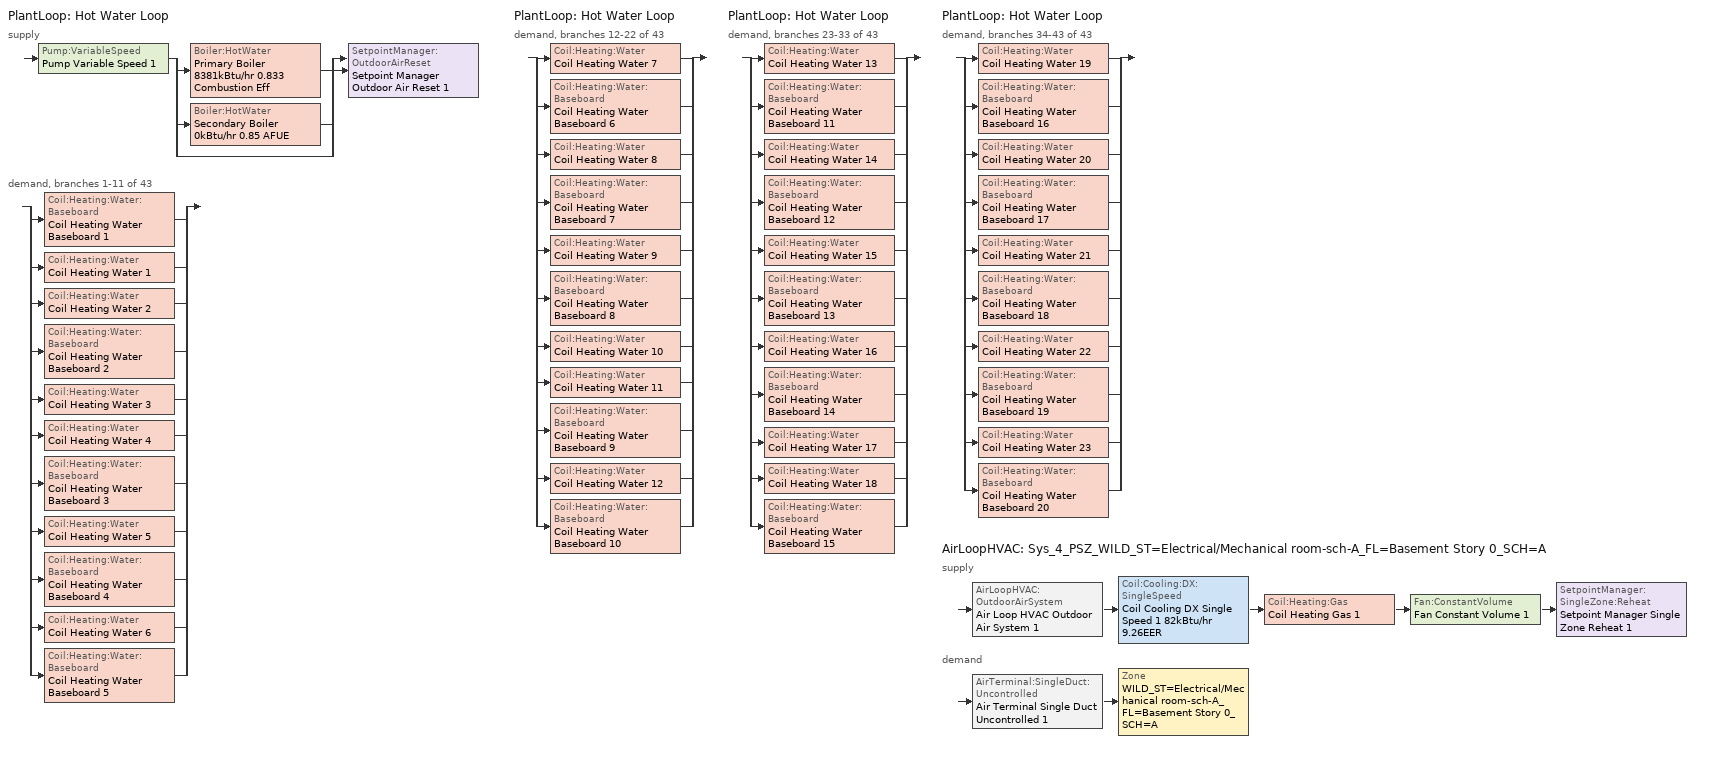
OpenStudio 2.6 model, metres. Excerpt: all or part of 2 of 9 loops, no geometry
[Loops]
PlantLoop 'Hot Water Loop'
 supply: Pump:VariableSpeed 'Pump Variable Speed 1' > split
  | Boiler:HotWater 'Primary Boiler 8381kBtu/hr 0.833 Combustion Eff'
  | Boiler:HotWater 'Secondary Boiler 0kBtu/hr 0.85 AFUE'
  | bypass
  join > SetpointManager:OutdoorAirReset 'Setpoint Manager Outdoor Air Reset 1'
 demand, branches 1-11 of 43: split
  | Coil:Heating:Water:Baseboard 'Coil Heating Water Baseboard 1'
  | Coil:Heating:Water 'Coil Heating Water 1'
  | Coil:Heating:Water 'Coil Heating Water 2'
  | Coil:Heating:Water:Baseboard 'Coil Heating Water Baseboard 2'
  | Coil:Heating:Water 'Coil Heating Water 3'
  | Coil:Heating:Water 'Coil Heating Water 4'
  | Coil:Heating:Water:Baseboard 'Coil Heating Water Baseboard 3'
  | Coil:Heating:Water 'Coil Heating Water 5'
  | Coil:Heating:Water:Baseboard 'Coil Heating Water Baseboard 4'
  | Coil:Heating:Water 'Coil Heating Water 6'
  | Coil:Heating:Water:Baseboard 'Coil Heating Water Baseboard 5'
PlantLoop 'Hot Water Loop'
 demand, branches 12-22 of 43: split
  | Coil:Heating:Water 'Coil Heating Water 7'
  | Coil:Heating:Water:Baseboard 'Coil Heating Water Baseboard 6'
  | Coil:Heating:Water 'Coil Heating Water 8'
  | Coil:Heating:Water:Baseboard 'Coil Heating Water Baseboard 7'
  | Coil:Heating:Water 'Coil Heating Water 9'
  | Coil:Heating:Water:Baseboard 'Coil Heating Water Baseboard 8'
  | Coil:Heating:Water 'Coil Heating Water 10'
  | Coil:Heating:Water 'Coil Heating Water 11'
  | Coil:Heating:Water:Baseboard 'Coil Heating Water Baseboard 9'
  | Coil:Heating:Water 'Coil Heating Water 12'
  | Coil:Heating:Water:Baseboard 'Coil Heating Water Baseboard 10'
PlantLoop 'Hot Water Loop'
 demand, branches 23-33 of 43: split
  | Coil:Heating:Water 'Coil Heating Water 13'
  | Coil:Heating:Water:Baseboard 'Coil Heating Water Baseboard 11'
  | Coil:Heating:Water 'Coil Heating Water 14'
  | Coil:Heating:Water:Baseboard 'Coil Heating Water Baseboard 12'
  | Coil:Heating:Water 'Coil Heating Water 15'
  | Coil:Heating:Water:Baseboard 'Coil Heating Water Baseboard 13'
  | Coil:Heating:Water 'Coil Heating Water 16'
  | Coil:Heating:Water:Baseboard 'Coil Heating Water Baseboard 14'
  | Coil:Heating:Water 'Coil Heating Water 17'
  | Coil:Heating:Water 'Coil Heating Water 18'
  | Coil:Heating:Water:Baseboard 'Coil Heating Water Baseboard 15'
PlantLoop 'Hot Water Loop'
 demand, branches 34-43 of 43: split
  | Coil:Heating:Water 'Coil Heating Water 19'
  | Coil:Heating:Water:Baseboard 'Coil Heating Water Baseboard 16'
  | Coil:Heating:Water 'Coil Heating Water 20'
  | Coil:Heating:Water:Baseboard 'Coil Heating Water Baseboard 17'
  | Coil:Heating:Water 'Coil Heating Water 21'
  | Coil:Heating:Water:Baseboard 'Coil Heating Water Baseboard 18'
  | Coil:Heating:Water 'Coil Heating Water 22'
  | Coil:Heating:Water:Baseboard 'Coil Heating Water Baseboard 19'
  | Coil:Heating:Water 'Coil Heating Water 23'
  | Coil:Heating:Water:Baseboard 'Coil Heating Water Baseboard 20'
AirLoopHVAC 'Sys_4_PSZ_WILD_ST=Electrical/Mechanical room-sch-A_FL=Basement Story 0_SCH=A'
 supply: AirLoopHVAC:OutdoorAirSystem 'Air Loop HVAC Outdoor Air System 1' > Coil:Cooling:DX:SingleSpeed 'Coil Cooling DX Single Speed 1 82kBtu/hr 9.26EER' > Coil:Heating:Gas 'Coil Heating Gas 1' > Fan:ConstantVolume 'Fan Constant Volume 1' > SetpointManager:SingleZone:Reheat 'Setpoint Manager Single Zone Reheat 1'
 demand: AirTerminal:SingleDuct:Uncontrolled 'Air Terminal Single Duct Uncontrolled 1' > Zone 'WILD_ST=Electrical/Mechanical room-sch-A_FL=Basement Story 0_SCH=A'
[Sizing:Zone]
WILD_ST=Electrical/Mechanical room-sch-A_FL=Basement Story 0_SCH=A: Zone Cooling Design Supply Air Temperature Input Method=SupplyAirTemperature; Zone Cooling Design Supply Air Temperature {C}=13; Zone Cooling Design Supply Air Temperature Difference {deltaC}=11.11; Zone Heating Design Supply Air Temperature Input Method=SupplyAirTemperature; Zone Heating Design Supply Air Temperature {C}=43; Zone Heating Design Supply Air Temperature Difference {deltaC}=11.11; Zone Cooling Design Supply Air Humidity Ratio {kg-H2O/kg-air}=0.0085; Zone Heating Design Supply Air Humidity Ratio {kg-H2O/kg-air}=0.008; Zone Heating Sizing Factor=1.3; Zone Cooling Sizing Factor=1.1; Cooling Design Air Flow Method=DesignDay; Heating Design Air Flow Method=DesignDay; Account for Dedicated Outdoor Air System=No; Dedicated Outdoor Air System Control Strategy=NeutralSupplyAir; Dedicated Outdoor Air Low Setpoint Temperature for Design {C}=autosize; Dedicated Outdoor Air High Setpoint Temperature for Design {C}=autosize
[Zone equipment]
WILD_ST=Electrical/Mechanical room-sch-A_FL=Basement Story 0_SCH=A: WILD_ST=Electrical/Mechanical room-sch-A_FL=Basement Story 0_SCH=A erv doas, Air Terminal Single Duct Uncontrolled 1, Zone HVAC Baseboard Convective Water 1
[PlantLoop]
Hot Water Loop: Fluid Type=Water; Glycol Concentration=0; Plant Loop Volume {m3}=Autocalculate; Load Distribution Scheme=Optimal
[Sizing:Plant]
Hot Water Loop: Loop Type=Heating; Design Loop Exit Temperature {C}=82; Loop Design Temperature Difference {deltaC}=16; Sizing Option=NonCoincident; Zone Timesteps in Averaging Window=1; Coincident Sizing Factor Mode=None
[Pump:VariableSpeed]
Pump Variable Speed 1: Motor Efficiency=0.924; Pump Control Type=Intermittent; Skin Loss Radiative Fraction=0.5; Design Power Sizing Method=PowerPerFlowPerPressure; Design Electric Power per Unit Flow Rate {W/(m3/s)}=348701.1; Design Shaft Power per Unit Flow Rate per Unit Head {W-s/m3-Pa}=1.55051; Design Minimum Flow Rate Fraction=0
[Boiler:HotWater] Fuel Type=NaturalGas; Nominal Thermal Efficiency=0.9; Normalized Boiler Efficiency Curve=BOILER-EFFFPLR-NECB2011; Water Outlet Upper Temperature Limit {C}=99; Parasitic Electric Load {W}=0; Sizing Factor=1
Name | Nominal Capacity {W} | Minimum Part Load Ratio | Boiler Flow Mode
Primary Boiler 8381kBtu/hr 0.833 Combustion Eff | 2.4563e+06 | 0.25 | LeavingSetpointModulated
Secondary Boiler 0kBtu/hr 0.85 AFUE | 0.001 |  | ConstantFlow
[SetpointManager:OutdoorAirReset]
Setpoint Manager Outdoor Air Reset 1: Control Variable=Temperature; Setpoint at Outdoor Low Temperature {C}=82; Outdoor Low Temperature {C}=-16; Setpoint at Outdoor High Temperature {C}=60; Outdoor High Temperature {C}=0
[AirLoopHVAC]
Sys_4_PSZ_WILD_ST=Electrical/Mechanical room-sch-A_FL=Basement Story 0_SCH=A: Availability Schedule=Sys_4_PSZ_WILD_ST=Electrical/Mechanical room-sch-A_FL=Basement Story 0_SCH=A Occ Sch; Design Supply Air Flow Rate {m3/s}=AutoSize
[Sizing:System]
Sys_4_PSZ_WILD_ST=Electrical/Mechanical room-sch-A_FL=Basement Story 0_SCH=A: Type of Load to Size On=Sensible; Design Outdoor Air Flow Rate {m3/s}=Autosize; Minimum System Air Flow Ratio=1; Preheat Design Temperature {C}=7; Preheat Design Humidity Ratio {kg-H2O/kg-Air}=0.008; Precool Design Temperature {C}=13; Precool Design Humidity Ratio {kg-H2O/kg-Air}=0.008; Central Cooling Design Supply Air Temperature {C}=13; Central Heating Design Supply Air Temperature {C}=43; Sizing Option=NonCoincident; 100% Outdoor Air in Cooling=No; 100% Outdoor Air in Heating=No; Central Cooling Design Supply Air Humidity Ratio {kg-H2O/kg-Air}=0.0085; Central Heating Design Supply Air Humidity Ratio {kg-H2O/kg-Air}=0.008; Cooling Design Air Flow Method=DesignDay; Cooling Design Air Flow Rate {m3/s}=0; Heating Design Air Flow Method=DesignDay; Heating Design Air Flow Rate {m3/s}=0; System Outdoor Air Method=ZoneSum; Zone Maximum Outdoor Air Fraction=1; Cooling Supply Air Flow Rate Per Floor Area {m3/s-m2}=0.00996765; Cooling Fraction of Autosized Cooling Supply Air Flow Rate=1; Cooling Supply Air Flow Rate Per Unit Cooling Capacity {m3/s-W}=3.94755e-05; Heating Supply Air Flow Rate Per Floor Area {m3/s-m2}=0.00996765; Heating Fraction of Autosized Heating Supply Air Flow Rate=1; Heating Fraction of Autosized Cooling Supply Air Flow Rate=1; Heating Supply Air Flow Rate Per Unit Heating Capacity {m3/s-W}=3.15882e-05; Cooling Design Capacity Method=CoolingDesignCapacity; Cooling Design Capacity {W}=autosize; Cooling Design Capacity Per Floor Area {W/m2}=234.7; Fraction of Autosized Cooling Design Capacity=1; Heating Design Capacity Method=HeatingDesignCapacity; Heating Design Capacity {W}=autosize; Heating Design Capacity Per Floor Area {W/m2}=157; Fraction of Autosized Heating Design Capacity=1; Central Cooling Capacity Control Method=OnOff
[Fan:ConstantVolume]
Fan Constant Volume 1: Availability Schedule=Always On Discrete; Fan Efficiency=0.39975; Pressure Rise {Pa}=640; Maximum Flow Rate {m3/s}=AutoSize; Motor Efficiency=0.615
[Coil:Heating:Gas]
Coil Heating Gas 1: Availability Schedule=Always On Discrete; Gas Burner Efficiency=0.81; Nominal Capacity {W}=AutoSize; Parasitic Electric Load {W}=0; Part Load Fraction Correlation Curve=FURNACE-EFFPLR-NECB2011; Parasitic Gas Load {W}=0
[Coil:Cooling:DX:SingleSpeed]
Coil Cooling DX Single Speed 1 82kBtu/hr 9.26EER: Availability Schedule=Always On Discrete; Rated Total Cooling Capacity {W}=autosize; Rated Sensible Heat Ratio=autosize; Rated COP {W/W}=3.18971; Rated Air Flow Rate {m3/s}=autosize; Rated Evaporator Fan Power Per Volume Flow Rate {W/(m3/s)}=773.3; Total Cooling Capacity Function of Temperature Curve=DXCOOL-NECB2011-REF-CAPFT; Total Cooling Capacity Function of Flow Fraction Curve=DXCOOL-NECB2011-REF-CAPFFLOW; Energy Input Ratio Function of Temperature Curve=DXCOOL-NECB2011-REF-COOLEIRFT; Energy Input Ratio Function of Flow Fraction Curve=DXCOOL-NECB2011-REF-COOLEIRFFLOW; Part Load Fraction Correlation Curve=DXCOOL-NECB2011-REF-COOLPLFFPLR; Condenser Type=AirCooled; Evaporative Condenser Effectiveness=0; Evaporative Condenser Air Flow Rate {m3/s}=Autosize; Evaporative Condenser Pump Rated Power Consumption {W}=Autosize; Crankcase Heater Capacity {W}=0; Maximum Outdoor Dry-Bulb Temperature for Crankcase Heater Operation {C}=0; Basin Heater Capacity {W/K}=0; Basin Heater Setpoint Temperature {C}=10
[Controller:OutdoorAir]
Controller Outdoor Air 1: Minimum Outdoor Air Flow Rate {m3/s}=0; Maximum Outdoor Air Flow Rate {m3/s}=0; Economizer Control Type=DifferentialEnthalpy; Economizer Control Action Type=ModulateFlow; Lockout Type=NoLockout; Minimum Limit Type=FixedMinimum; Minimum Outdoor Air Schedule=Sys_4_PSZ_WILD_ST=Electrical/Mechanical room-sch-A_FL=Basement Story 0_SCH=A Occ Sch; Controller Mechanical Ventilation=Controller Mechanical Ventilation 1; High Humidity Control=No; Heat Recovery Bypass Control Type=BypassWhenOAFlowGreaterThanMinimum
[Controller:MechanicalVentilation]
Controller Mechanical Ventilation 1: Availability Schedule=Always On Discrete; System Outdoor Air Method=ZoneSum
[AirLoopHVAC:OutdoorAirSystem]
Air Loop HVAC Outdoor Air System 1: Controller=Controller Outdoor Air 1
[SetpointManager:SingleZone:Reheat]
Setpoint Manager Single Zone Reheat 1: Minimum Supply Air Temperature {C}=13; Maximum Supply Air Temperature {C}=43; Control Zone=WILD_ST=Electrical/Mechanical room-sch-A_FL=Basement Story 0_SCH=A
[AirTerminal:SingleDuct:Uncontrolled]
Air Terminal Single Duct Uncontrolled 1: Availability Schedule=Always On Discrete; Maximum Air Flow Rate {m3/s}=AutoSize
[Coil:Heating:Water:Baseboard] Heating Design Capacity Method=HeatingDesignCapacity; Heating Design Capacity {W}=autosize; Heating Design Capacity Per Floor Area {W/m2}=0; Fraction of Autosized Heating Design Capacity=0.8
Coil Heating Water Baseboard 1; Coil Heating Water Baseboard 2; Coil Heating Water Baseboard 3; Coil Heating Water Baseboard 4; Coil Heating Water Baseboard 5; Coil Heating Water Baseboard 6; Coil Heating Water Baseboard 7; Coil Heating Water Baseboard 8; Coil Heating Water Baseboard 9; Coil Heating Water Baseboard 10; Coil Heating Water Baseboard 11; Coil Heating Water Baseboard 12; Coil Heating Water Baseboard 13; Coil Heating Water Baseboard 14; Coil Heating Water Baseboard 15; Coil Heating Water Baseboard 16; Coil Heating Water Baseboard 17; Coil Heating Water Baseboard 18; Coil Heating Water Baseboard 19; Coil Heating Water Baseboard 20
[ZoneHVAC:Baseboard:Convective:Water] Availability Schedule=Always On Discrete
Name | Heating Coil
Zone HVAC Baseboard Convective Water 1 | Coil Heating Water Baseboard 1
Zone HVAC Baseboard Convective Water 2 | Coil Heating Water Baseboard 2
Zone HVAC Baseboard Convective Water 3 | Coil Heating Water Baseboard 3
Zone HVAC Baseboard Convective Water 4 | Coil Heating Water Baseboard 4
Zone HVAC Baseboard Convective Water 5 | Coil Heating Water Baseboard 5
Zone HVAC Baseboard Convective Water 6 | Coil Heating Water Baseboard 6
Zone HVAC Baseboard Convective Water 7 | Coil Heating Water Baseboard 7
Zone HVAC Baseboard Convective Water 8 | Coil Heating Water Baseboard 8
Zone HVAC Baseboard Convective Water 9 | Coil Heating Water Baseboard 9
Zone HVAC Baseboard Convective Water 10 | Coil Heating Water Baseboard 10
Zone HVAC Baseboard Convective Water 11 | Coil Heating Water Baseboard 11
Zone HVAC Baseboard Convective Water 12 | Coil Heating Water Baseboard 12
Zone HVAC Baseboard Convective Water 13 | Coil Heating Water Baseboard 13
Zone HVAC Baseboard Convective Water 14 | Coil Heating Water Baseboard 14
Zone HVAC Baseboard Convective Water 15 | Coil Heating Water Baseboard 15
Zone HVAC Baseboard Convective Water 16 | Coil Heating Water Baseboard 16
Zone HVAC Baseboard Convective Water 17 | Coil Heating Water Baseboard 17
Zone HVAC Baseboard Convective Water 18 | Coil Heating Water Baseboard 18
Zone HVAC Baseboard Convective Water 19 | Coil Heating Water Baseboard 19
Zone HVAC Baseboard Convective Water 20 | Coil Heating Water Baseboard 20
[Coil:Heating:Water] Availability Schedule=Always On Discrete
Coil Heating Water 1; Coil Heating Water 2; Coil Heating Water 3; Coil Heating Water 4; Coil Heating Water 5; Coil Heating Water 6; Coil Heating Water 7; Coil Heating Water 8; Coil Heating Water 9; Coil Heating Water 10; Coil Heating Water 11; Coil Heating Water 12; Coil Heating Water 13; Coil Heating Water 14; Coil Heating Water 15; Coil Heating Water 16; Coil Heating Water 17; Coil Heating Water 18; Coil Heating Water 19; Coil Heating Water 20; Coil Heating Water 21; Coil Heating Water 22; Coil Heating Water 23
[Controller:WaterCoil] Action=Normal; Controller Convergence Tolerance {deltaC}=0.0001; Minimum Actuated Flow {m3/s}=0
Name | Water Coil
Controller Water Coil 1 | Coil Heating Water 1
Controller Water Coil 3 | Coil Heating Water 2
Controller Water Coil 4 | Coil Heating Water 3
Controller Water Coil 6 | Coil Heating Water 4
Controller Water Coil 7 | Coil Heating Water 5
Controller Water Coil 8 | Coil Heating Water 6
Controller Water Coil 9 | Coil Heating Water 7
Controller Water Coil 10 | Coil Heating Water 8
Controller Water Coil 11 | Coil Heating Water 9
Controller Water Coil 12 | Coil Heating Water 10
Controller Water Coil 14 | Coil Heating Water 11
Controller Water Coil 15 | Coil Heating Water 12
Controller Water Coil 16 | Coil Heating Water 13
Controller Water Coil 17 | Coil Heating Water 14
Controller Water Coil 18 | Coil Heating Water 15
Controller Water Coil 19 | Coil Heating Water 16
Controller Water Coil 20 | Coil Heating Water 17
Controller Water Coil 22 | Coil Heating Water 18
Controller Water Coil 23 | Coil Heating Water 19
Controller Water Coil 24 | Coil Heating Water 20
Controller Water Coil 25 | Coil Heating Water 21
Controller Water Coil 26 | Coil Heating Water 22
Controller Water Coil 27 | Coil Heating Water 23
[HeatExchanger:AirToAir:SensibleAndLatent]
WILD_ST=Electrical/Mechanical room-sch-A_FL=Basement Story 0_SCH=A erv hx: Availability Schedule=Always On Discrete; Nominal Supply Air Flow Rate {m3/s}=autosize; Sensible Effectiveness at 100% Heating Air Flow=0.76; Latent Effectiveness at 100% Heating Air Flow=0.75; Sensible Effectiveness at 75% Heating Air Flow=0.81; Latent Effectiveness at 75% Heating Air Flow=0.75; Sensible Effectiveness at 100% Cooling Air Flow=0.76; Latent Effectiveness at 100% Cooling Air Flow=0.75; Sensible Effectiveness at 75% Cooling Air Flow=0.81; Latent Effectiveness at 75% Cooling Air Flow=0.75; Nominal Electric Power {W}=657.844; Supply Air Outlet Temperature Control=No; Heat Exchanger Type=Rotary; Frost Control Type=ExhaustAirRecirculation; Threshold Temperature {C}=-23.3; Initial Defrost Time Fraction=0.167; Rate of Defrost Time Fraction Increase {1/K}=0.012; Economizer Lockout=No
[ZoneHVAC:EnergyRecoveryVentilator:Controller]
WILD_ST=Electrical/Mechanical room-sch-A_FL=Basement Story 0_SCH=A erv contr: Temperature High Limit {C}=19; Temperature Low Limit {C}=13; Electronic Enthalpy Limit Curve=Curve Cubic 21; Exhaust Air Temperature Limit=NoExhaustAirTemperatureLimit; Exhaust Air Enthalpy Limit=NoExhaustAirEnthalpyLimit; Time of Day Economizer Flow Control Schedule=Always Off Discrete; High Humidity Control Flag=No; High Humidity Outdoor Air Flow Ratio=1; Control High Indoor Humidity Based on Outdoor Humidity Ratio=Yes
[Fan:OnOff] Availability Schedule=Always On Discrete; Fan Efficiency=0.75; Pressure Rise {Pa}=200; Maximum Flow Rate {m3/s}=autosize; Motor Efficiency=0.9; Motor In Airstream Fraction=1
Name | Fan Power Ratio Function of Speed Ratio Curve | Fan Efficiency Ratio Function of Speed Ratio Curve
WILD_ST=Electrical/Mechanical room-sch-A_FL=Basement Story 0_SCH=A erv sup fan | Fan On Off Power Curve 40 | Fan On Off Efficiency Curve 40
WILD_ST=Electrical/Mechanical room-sch-A_FL=Basement Story 0_SCH=A erv exh fan | Fan On Off Power Curve 41 | Fan On Off Efficiency Curve 41
[ZoneHVAC:EnergyRecoveryVentilator]
WILD_ST=Electrical/Mechanical room-sch-A_FL=Basement Story 0_SCH=A erv doas: Availability Schedule=Sys_4_PSZ_WILD_ST=Electrical/Mechanical room-sch-A_FL=Basement Story 0_SCH=A Occ Sch; Heat Exchanger=WILD_ST=Electrical/Mechanical room-sch-A_FL=Basement Story 0_SCH=A erv hx; Supply Air Flow Rate {m3/s}=autosize; Exhaust Air Flow Rate {m3/s}=autosize; Supply Air Fan=WILD_ST=Electrical/Mechanical room-sch-A_FL=Basement Story 0_SCH=A erv sup fan; Exhaust Air Fan=WILD_ST=Electrical/Mechanical room-sch-A_FL=Basement Story 0_SCH=A erv exh fan; Controller=WILD_ST=Electrical/Mechanical room-sch-A_FL=Basement Story 0_SCH=A erv contr; Ventilation Rate per Unit Floor Area {m3/s-m2}=0.0003048; Ventilation Rate per Occupant {m3/s-person}=0
[Schedule:Ruleset]
Sys_4_PSZ_WILD_ST=Electrical/Mechanical room-sch-A_FL=Basement Story 0_SCH=A Occ Sch: Default Day Schedule=Sys_4_PSZ_WILD_ST=Electrical/Mechanical room-sch-A_FL=Basement Story 0_SCH=A Occ Sch Default; Summer Design Day Schedule=Sys_4_PSZ_WILD_ST=Electrical/Mechanical room-sch-A_FL=Basement Story 0_SCH=A Occ Sch Summer Design Day; Winter Design Day Schedule=Sys_4_PSZ_WILD_ST=Electrical/Mechanical room-sch-A_FL=Basement Story 0_SCH=A Occ Sch Winter Design Day
[Schedule:Day]
Sys_4_PSZ_WILD_ST=Electrical/Mechanical room-sch-A_FL=Basement Story 0_SCH=A Occ Sch Default; Sys_4_PSZ_WILD_ST=Electrical/Mechanical room-sch-A_FL=Basement Story 0_SCH=A Occ Sch Winter Design Day; Sys_4_PSZ_WILD_ST=Electrical/Mechanical room-sch-A_FL=Basement Story 0_SCH=A Occ Sch Summer Design Day: 24, 0, 1
Sys_4_PSZ_WILD_ST=Electrical/Mechanical room-sch-A_FL=Basement Story 0_SCH=A Occ Sch Monday; Sys_4_PSZ_WILD_ST=Electrical/Mechanical room-sch-A_FL=Basement Story 0_SCH=A Occ Sch Tuesday; Sys_4_PSZ_WILD_ST=Electrical/Mechanical room-sch-A_FL=Basement Story 0_SCH=A Occ Sch Wednesday; Sys_4_PSZ_WILD_ST=Electrical/Mechanical room-sch-A_FL=Basement Story 0_SCH=A Occ Sch Thursday: 8, 0, 0, 19, 0, 1, 24, 0, 0
[Schedule:Rule] Schedule Ruleset=Sys_4_PSZ_WILD_ST=Electrical/Mechanical room-sch-A_FL=Basement Story 0_SCH=A Occ Sch; Date Specification Type=DateRange; Start Month=1; Start Day=1; End Month=12
Sys_4_PSZ_WILD_ST=Electrical/Mechanical room-sch-A_FL=Basement Story 0_SCH=A Occ Sch Monday Rule: Rule Order=6; Day Schedule=Sys_4_PSZ_WILD_ST=Electrical/Mechanical room-sch-A_FL=Basement Story 0_SCH=A Occ Sch Monday; Apply Monday=Yes; End Day=25
Sys_4_PSZ_WILD_ST=Electrical/Mechanical room-sch-A_FL=Basement Story 0_SCH=A Occ Sch Tuesday Rule: Rule Order=5; Day Schedule=Sys_4_PSZ_WILD_ST=Electrical/Mechanical room-sch-A_FL=Basement Story 0_SCH=A Occ Sch Tuesday; End Day=26; Apply Tuesday=Yes
Sys_4_PSZ_WILD_ST=Electrical/Mechanical room-sch-A_FL=Basement Story 0_SCH=A Occ Sch Wednesday Rule: Rule Order=4; Day Schedule=Sys_4_PSZ_WILD_ST=Electrical/Mechanical room-sch-A_FL=Basement Story 0_SCH=A Occ Sch Wednesday; End Day=27; Apply Wednesday=Yes
Sys_4_PSZ_WILD_ST=Electrical/Mechanical room-sch-A_FL=Basement Story 0_SCH=A Occ Sch Thursday Rule: Rule Order=3; Day Schedule=Sys_4_PSZ_WILD_ST=Electrical/Mechanical room-sch-A_FL=Basement Story 0_SCH=A Occ Sch Thursday; End Day=28; Apply Thursday=Yes
Sys_4_PSZ_WILD_ST=Electrical/Mechanical room-sch-A_FL=Basement Story 0_SCH=A Occ Sch Friday Rule: Rule Order=2; Day Schedule=Sys_4_PSZ_WILD_ST=Electrical/Mechanical room-sch-A_FL=Basement Story 0_SCH=A Occ Sch Friday; End Day=29; Apply Friday=Yes
Sys_4_PSZ_WILD_ST=Electrical/Mechanical room-sch-A_FL=Basement Story 0_SCH=A Occ Sch Saturday Rule: Rule Order=1; Day Schedule=Sys_4_PSZ_WILD_ST=Electrical/Mechanical room-sch-A_FL=Basement Story 0_SCH=A Occ Sch Saturday; End Day=30; Apply Saturday=Yes
Sys_4_PSZ_WILD_ST=Electrical/Mechanical room-sch-A_FL=Basement Story 0_SCH=A Occ Sch Sunday Rule: Rule Order=0; Day Schedule=Sys_4_PSZ_WILD_ST=Electrical/Mechanical room-sch-A_FL=Basement Story 0_SCH=A Occ Sch Sunday; End Day=31; Apply Sunday=Yes
[Schedule:Constant]
Name | Value
Always On Discrete | 1
Always Off Discrete | 0
[Curve:Biquadratic] Minimum Value of x=13; Maximum Value of x=24; Minimum Value of y=24; Maximum Value of y=46
Name | Coefficient1 Constant | Coefficient2 x | Coefficient3 x**2 | Coefficient4 y | Coefficient5 y**2 | Coefficient6 x*y
DXCOOL-NECB2011-REF-CAPFT | 0.867905 | 0.0142459 | 0.00055436 | -0.0075575 | 3.3e-05 | -0.0001918
DXCOOL-NECB2011-REF-COOLEIRFT | 0.116936 | 0.0284933 | -0.0004112 | 0.0214108 | 0.00016103 | -0.0006791
[Curve:Quadratic] Coefficient1 Constant=1; Coefficient2 x=0; Coefficient3 x**2=0; Minimum Value of x=0; Maximum Value of x=1
DXCOOL-NECB2011-REF-CAPFFLOW; DXCOOL-NECB2011-REF-COOLEIRFFLOW
[Curve:Cubic]
Name | Coefficient1 Constant | Coefficient2 x | Coefficient3 x**2 | Coefficient4 x**3 | Minimum Value of x | Maximum Value of x
DXCOOL-NECB2011-REF-COOLPLFFPLR | 0.0277 | 4.9151 | -8.184 | 4.2702 | 0.7 | 1
BOILER-EFFFPLR-NECB2011 | 0.2901 | 2.6664 | -3.764 | 1.82 | 0 | 1
FURNACE-EFFPLR-NECB2011 | 0.7277 | 1.0667 | -1.5174 | 0.7282 | 0 | 1
Fan On Off Efficiency Curve 40; Fan On Off Efficiency Curve 41 | 1 | 0 | 0 | 0 | 0 | 1
Curve Cubic 21 | 0.013427 | -0.00047892 | 5.3352e-05 | -1.8103e-06 | 16.6 | 29.13
[Curve:Exponent] Coefficient1 Constant=1; Coefficient2 Constant=0; Coefficient3 Constant=0; Minimum Value of x=0; Maximum Value of x=1
Fan On Off Power Curve 40; Fan On Off Power Curve 41
